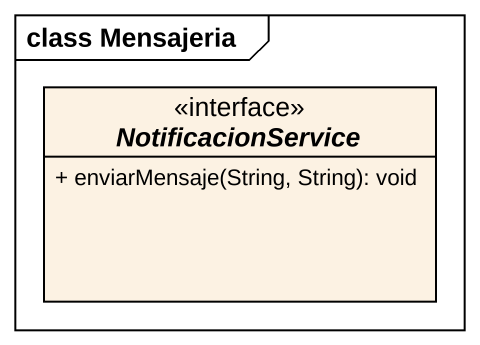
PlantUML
@startuml
mainframe class Mensajeria
hide circle
hide empty members
skinparam classAttributeIconSize 0
interface NotificacionService {
  + enviarMensaje(String, String): void
}
@enduml
